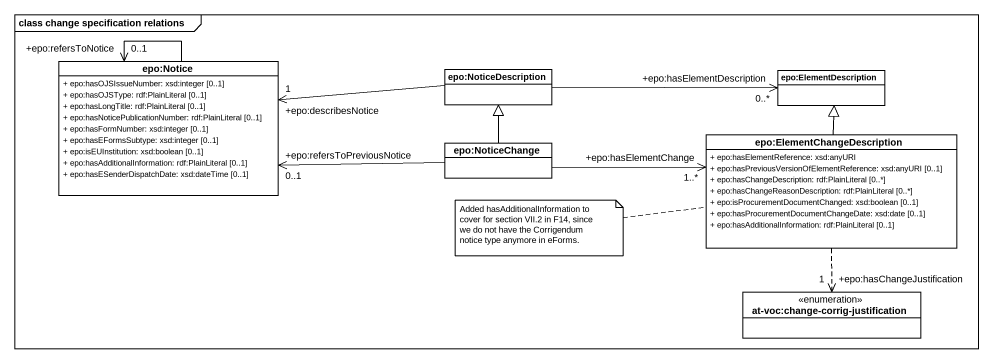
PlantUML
@startuml
mainframe class change specification relations
hide circle
hide empty members
skinparam classAttributeIconSize 0
class "epo:Notice" as epo_Notice {
  + epo:hasOJSIssueNumber: xsd:integer [0..1]
  + epo:hasOJSType: rdf:PlainLiteral [0..1]
  + epo:hasLongTitle: rdf:PlainLiteral [0..1]
  + epo:hasNoticePublicationNumber: rdf:PlainLiteral [0..1]
  + epo:hasFormNumber: xsd:integer [0..1]
  + epo:hasEFormsSubtype: xsd:integer [0..1]
  + epo:isEUInstitution: xsd:boolean [0..1]
  + epo:hasAdditionalInformation: rdf:PlainLiteral [0..1]
  + epo:hasESenderDispatchDate: xsd:dateTime [0..1]
}
class "epo:NoticeDescription" as epo_NoticeDescription
class "epo:ElementDescription" as epo_ElementDescription
class "epo:NoticeChange" as epo_NoticeChange
class "epo:ElementChangeDescription" as epo_ElementChangeDescription {
  + epo:hasElementReference: xsd:anyURI
  + epo:hasPreviousVersionOfElementReference: xsd:anyURI [0..1]
  + epo:hasChangeDescription: rdf:PlainLiteral [0..*]
  + epo:hasChangeReasonDescription: rdf:PlainLiteral [0..*]
  + epo:isProcurementDocumentChanged: xsd:boolean [0..1]
  + epo:hasProcurementDocumentChangeDate: xsd:date [0..1]
  + epo:hasAdditionalInformation: rdf:PlainLiteral [0..1]
}
enum "at-voc:change-corrig-justification" as at_voc_change_corrig
epo_Notice --> "+epo:refersToNotice\n0..1" epo_Notice
epo_NoticeDescription -left-> "+epo:describesNotice\n1" epo_Notice
epo_NoticeDescription -right-> "+epo:hasElementDescription\n0..*" epo_ElementDescription
epo_NoticeChange -left-> "+epo:refersToPreviousNotice\n0..1" epo_Notice
epo_NoticeChange -up-|> epo_NoticeDescription
epo_NoticeChange -right-> "+epo:hasElementChange\n1..*" epo_ElementChangeDescription
epo_ElementChangeDescription -up-|> epo_ElementDescription
epo_ElementChangeDescription ..> "+epo:hasChangeJustification\n1" at_voc_change_corrig
note left of epo_ElementChangeDescription : Added hasAdditionalInformation to cover for section VII.2 in F14, since we do not have the Corrigendum notice type anymore in eForms.
@enduml
